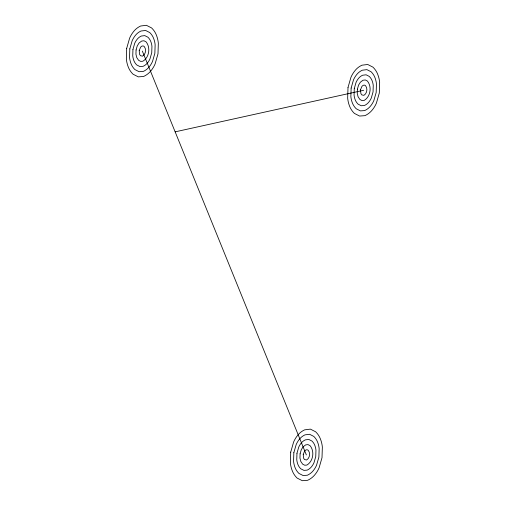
<?xml version="1.0" encoding="UTF-8"?>
<svg xmlns="http://www.w3.org/2000/svg" width="506" height="506" viewBox="0 0 506 506"><rect width="100%" height="100%" fill="white"/><g stroke="black" fill="none" stroke-linecap="round" stroke-linejoin="round"><path stroke-width="0.76" d="M175.146 131.851L363.656 90.27M142.344 51.087L306.358 454.913M126.696 48.317L126.348 58.892A31.505 29.772 19.5 0 0 128.41 67.355A20.12 19.007 19.5 0 0 133.084 74.23L138.29 76.868L143.615 76.469A21.36 20.183 19.5 0 0 150.541 71.276A31.505 29.772 19.5 0 0 155.083 63.984L157.992 53.857L158.334 43.276A31.505 29.772 19.5 0 0 156.272 34.813A20.12 19.007 19.5 0 0 151.598 27.938L146.392 25.3L140.662 26.002A20.12 19.007 19.5 0 0 134.141 30.891A31.505 29.772 19.5 0 0 129.606 38.19L126.696 48.317M129.821 48.867L129.549 57.33A25.205 23.82 19.5 0 0 131.199 64.104A16.091 15.205 19.5 0 0 134.938 69.6L139.099 71.713L143.362 71.39A17.09 16.148 19.5 0 0 148.903 67.235A25.205 23.82 19.5 0 0 152.534 61.403L154.861 53.301L155.14 44.838A25.205 23.82 19.5 0 0 153.489 38.064A16.091 15.205 19.5 0 0 149.744 32.567L145.583 30.455L140.997 31.018A16.091 15.205 19.5 0 0 135.779 34.933A25.205 23.82 19.5 0 0 132.148 40.765L129.821 48.867M132.951 49.424L132.749 55.768A18.905 17.862 19.5 0 0 133.982 60.846A12.068 11.404 19.5 0 0 136.791 64.97L139.909 66.558L143.109 66.311A12.814 12.112 19.5 0 0 147.265 63.199A18.905 17.862 19.5 0 0 149.985 58.822L151.73 52.744L151.939 46.4A18.905 17.862 19.5 0 0 150.699 41.321A12.068 11.404 19.5 0 0 147.897 37.197L144.773 35.616L141.338 36.034A12.068 11.404 19.5 0 0 137.423 38.968A18.905 17.862 19.5 0 0 134.697 43.345L132.951 49.424M136.082 49.974L135.943 54.205L136.772 57.595L138.638 60.34L140.719 61.397L142.85 61.239C149.245 57.507 150.775 47.431 146.044 41.827L143.963 40.771L141.674 41.056L139.061 43.01L137.246 45.926L136.082 49.974M139.213 50.53L139.555 54.338L140.491 55.711L142.597 56.16C145.791 54.294 146.557 49.259 144.191 46.457L143.154 45.926L142.009 46.071L140.7 47.045L139.213 50.53M290.71 452.143L290.368 462.724A31.505 29.772 19.5 0 0 292.43 471.187A20.12 19.007 19.5 0 0 297.104 478.062L302.31 480.7L307.635 480.295A21.36 20.183 19.5 0 0 314.561 475.109A31.505 29.772 19.5 0 0 319.096 467.81L322.006 457.683L322.354 447.108A31.505 29.772 19.5 0 0 320.292 438.645A20.12 19.007 19.5 0 0 315.617 431.77L310.412 429.132L304.682 429.834A20.12 19.007 19.5 0 0 298.16 434.724A31.505 29.772 19.5 0 0 293.619 442.016L290.71 452.143M293.841 452.699L293.562 461.162A25.205 23.82 19.5 0 0 295.213 467.936A16.091 15.205 19.5 0 0 298.951 473.433L303.119 475.545L307.376 475.223A17.09 16.148 19.5 0 0 312.917 471.067A25.205 23.82 19.5 0 0 316.547 465.235L318.881 457.133L319.153 448.67A25.205 23.82 19.5 0 0 317.502 441.896A16.091 15.205 19.5 0 0 313.764 436.4L309.602 434.287L305.017 434.85A16.091 15.205 19.5 0 0 299.799 438.765A25.205 23.82 19.5 0 0 296.168 444.597L293.841 452.699M296.971 453.256L296.763 459.6A18.905 17.862 19.5 0 0 298.002 464.679A12.068 11.404 19.5 0 0 300.804 468.803L303.929 470.384L307.123 470.144A12.814 12.112 19.5 0 0 311.279 467.032A18.905 17.862 19.5 0 0 314.005 462.655L315.75 456.576L315.953 450.232A18.905 17.862 19.5 0 0 314.719 445.153A12.068 11.404 19.5 0 0 311.911 441.03L308.786 439.442L305.352 439.866A12.068 11.404 19.5 0 0 301.437 442.801A18.905 17.862 19.5 0 0 298.717 447.177L296.971 453.256M300.096 453.806L299.963 458.038L300.785 461.428L302.658 464.173L304.738 465.229L306.87 465.071C313.258 461.339 314.789 451.263 310.058 445.659L307.977 444.603L305.687 444.882L303.081 446.836L301.266 449.758L300.096 453.806M303.227 454.363L303.575 458.17L304.504 459.543L306.611 459.992C309.811 458.126 310.576 453.091 308.211 450.289L307.167 449.758L306.022 449.897L304.72 450.878L303.227 454.363M348.008 87.5L347.666 98.075A31.505 29.772 19.5 0 0 349.728 106.545A20.12 19.007 19.5 0 0 354.402 113.414L359.608 116.051L364.934 115.653A21.36 20.183 19.5 0 0 371.859 110.46A31.505 29.772 19.5 0 0 376.394 103.167L379.304 93.041L379.652 82.459A31.505 29.772 19.5 0 0 377.59 73.996A20.12 19.007 19.5 0 0 372.916 67.127L367.71 64.483L361.98 65.192A20.12 19.007 19.5 0 0 355.459 70.075A31.505 29.772 19.5 0 0 350.917 77.374L348.008 87.5M351.139 88.05L350.86 96.519A25.205 23.82 19.5 0 0 352.511 103.287A16.091 15.205 19.5 0 0 356.256 108.784L360.417 110.896L364.681 110.574A17.09 16.148 19.5 0 0 370.221 106.424A25.205 23.82 19.5 0 0 373.852 100.586L376.179 92.484L376.451 84.021A25.205 23.82 19.5 0 0 374.801 77.247A16.091 15.205 19.5 0 0 371.062 71.751L366.901 69.638L362.315 70.207A16.091 15.205 19.5 0 0 357.097 74.116A25.205 23.82 19.5 0 0 353.466 79.954L351.139 88.05M354.27 88.607L354.061 94.957A18.905 17.862 19.5 0 0 355.301 100.03A12.068 11.404 19.5 0 0 358.103 104.154L361.227 105.741L364.421 105.501A12.814 12.112 19.5 0 0 368.577 102.383A18.905 17.862 19.5 0 0 371.303 98.006L373.048 91.934L373.251 85.584A18.905 17.862 19.5 0 0 372.018 80.505A12.068 11.404 19.5 0 0 369.209 76.381L366.091 74.799L362.65 75.223A12.068 11.404 19.5 0 0 358.735 78.152A18.905 17.862 19.5 0 0 356.015 82.529L354.27 88.607M357.4 89.164L357.261 93.395L358.084 96.779L359.956 99.524L362.037 100.58L364.168 100.422C370.556 96.69 372.093 86.621 367.362 81.011L365.281 79.954L362.985 80.239L360.38 82.193L358.564 85.109L357.4 89.164M360.525 89.714L360.873 93.521L361.809 94.9L363.915 95.343C367.109 93.477 367.875 88.442 365.509 85.641L364.465 85.109L363.321 85.255L362.018 86.229L360.525 89.714"/></g></svg>
